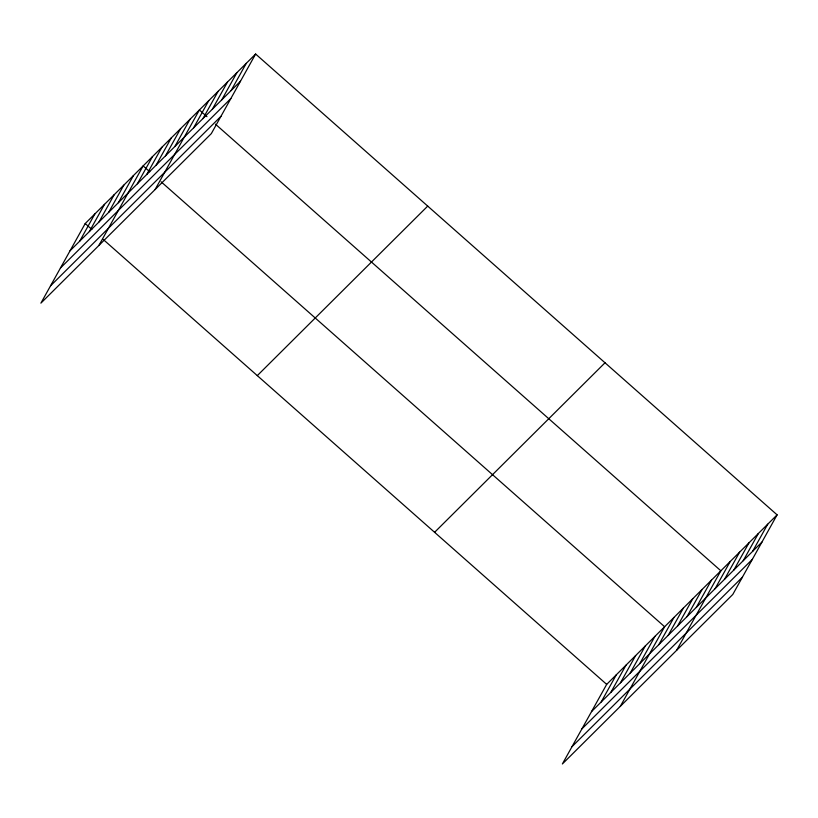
<?xml version="1.0" encoding="UTF-8"?>
<svg xmlns="http://www.w3.org/2000/svg" width="818" height="818" viewBox="0 0 818 818"><rect width="100%" height="100%" fill="white"/><g stroke="black" fill="none" stroke-linecap="round" stroke-linejoin="round"><path stroke-width="1.23" d="M255.625 54.029L85.205 223.549L40.9 303.141L211.32 133.62L255.625 54.029L777.1 514.859L732.795 594.451L562.375 763.971L606.68 684.38L777.1 514.859M79.704 241.157L94.857 213.938M89.367 231.555L104.52 204.336M99.019 221.944L114.172 194.725M108.682 212.343L123.835 185.124M118.334 202.731L133.487 175.522M98.845 245.502L143.14 165.911L149.766 171.76M137.373 183.805L152.516 156.586M146.739 174.479L161.892 147.26M156.115 165.164L171.269 137.945M165.492 155.839L180.635 128.62M174.858 146.514L190.011 119.295M155.083 189.561L199.387 109.97L206.954 116.657M193.61 127.864L208.754 100.645M202.987 118.538L218.13 91.33M212.353 109.223L227.506 82.004M221.729 99.898L236.883 72.679M231.105 90.573L246.249 63.354M601.179 701.987L616.332 674.768M610.841 692.386L625.995 665.167M620.494 682.774L635.647 655.555M630.157 673.173L645.31 645.954M639.809 663.562L654.962 636.343M620.32 706.333L664.625 626.741L161.105 181.79M658.848 644.635L673.991 617.416M668.214 635.31L683.367 608.091M677.59 625.985L692.744 598.766M686.967 616.67L702.11 589.451M696.333 607.345L711.486 580.126M676.558 650.392L720.862 570.8L215.461 124.172M715.085 588.694L730.229 561.475M724.462 579.369L739.605 552.15M733.828 570.054L748.981 542.835M743.204 560.729L758.358 533.51M752.58 551.404L767.724 524.185M70.051 250.768L240.472 81.248M60.43 268.048L230.86 98.528M50.522 285.86L220.942 116.34M257.292 375.626L427.712 206.105M434.593 532.303L605.013 362.783M591.526 711.599L761.947 542.078M581.905 728.879L752.335 559.359M571.997 746.681L742.417 577.171M85.205 223.549L91.82 229.398M103.17 239.418L606.68 684.38"/></g></svg>
